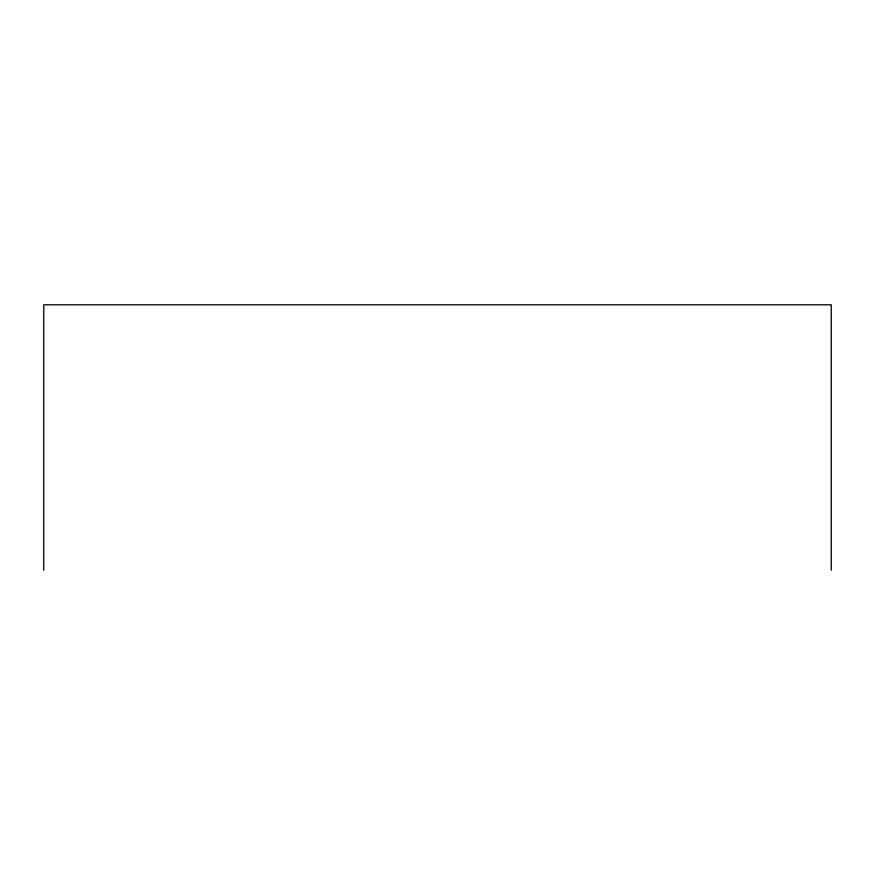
<?xml version="1.0" encoding="UTF-8"?>
<svg xmlns="http://www.w3.org/2000/svg" width="875" height="875" viewBox="0 0 875 875"><rect width="100%" height="100%" fill="white"/><g stroke="black" fill="none" stroke-linecap="round" stroke-linejoin="round"><path stroke-width="1.31" d="M831.25 570.194L831.25 304.806L43.75 304.806L43.75 570.194"/></g></svg>
